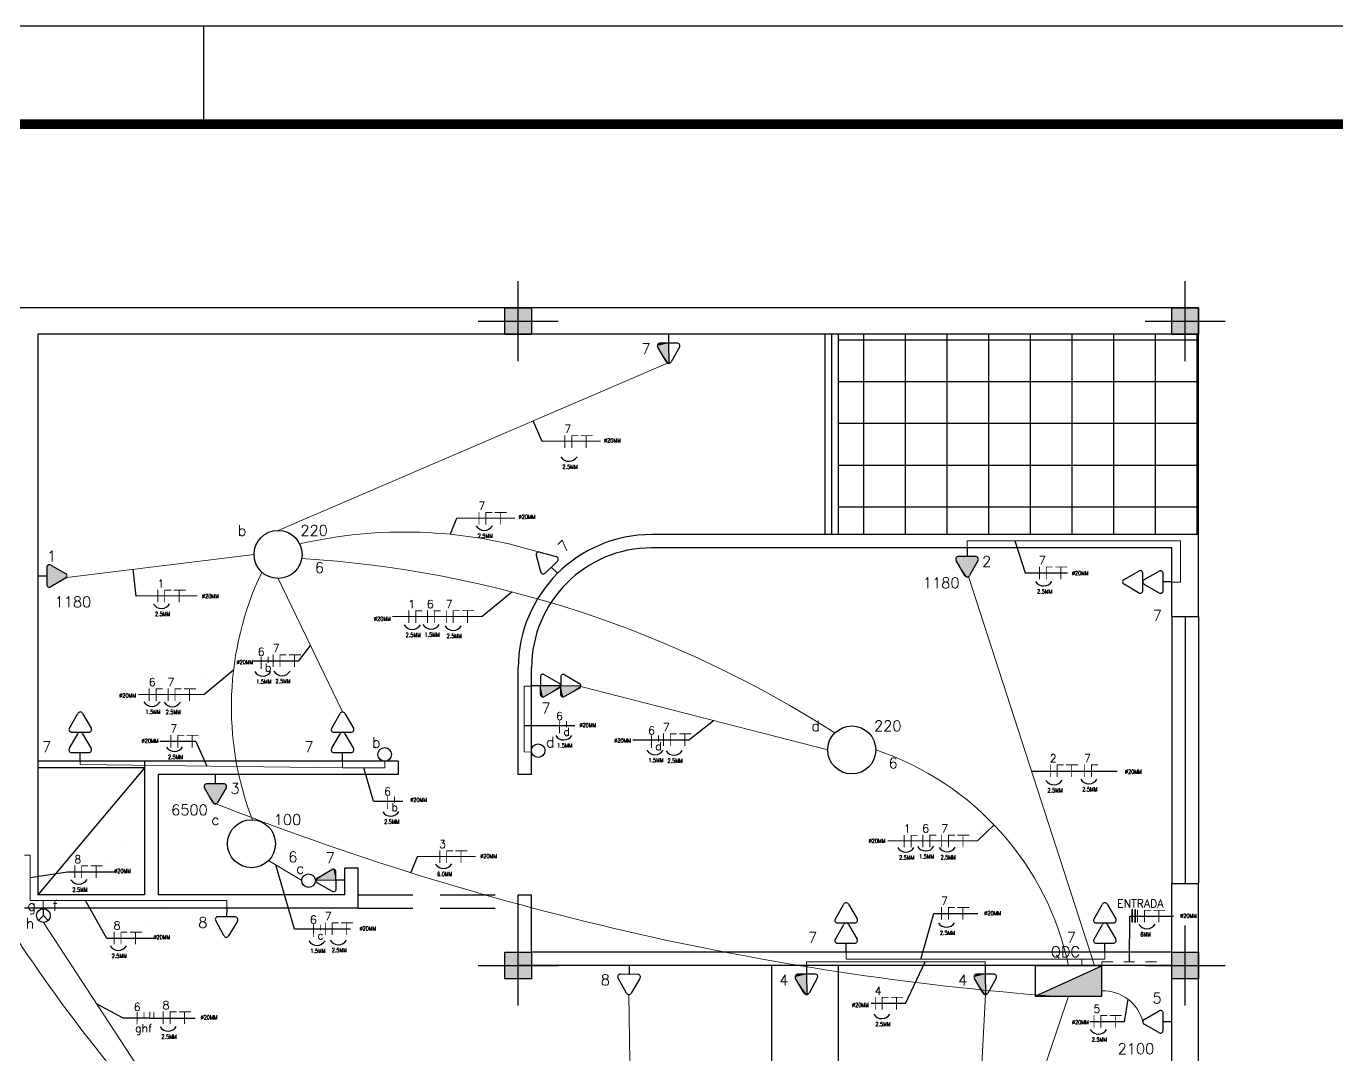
# Model space of a CAD drawing. Header units: metres. Extents: x 2426 to 5032, y 1997 to 4035.
# Drawn here: x 2444.91 to 2456.87, y 2025.05 to 2034.44 of the extents above; entities that cross this region are included whole.
import ezdxf
from ezdxf.enums import TextEntityAlignment as Align

# ---------------------------------------------------------------- set-up
doc = ezdxf.new("R2010")
doc.units = ezdxf.units.M
for name, pattern in [('CONTORNO_QUADRO_T', [0.35, 0.2, -0.15]), ('Contínuo', [0]), ('DASHED', [0.75, 0.5, -0.25])]:
    doc.linetypes.add(name, pattern=pattern)
for name, color, linetype in [('10', 10, 'Continuous'), ('2', 4, 'Continuous'), ('4', 136, 'Continuous'), ('Acessorios', 4, 'Continuous'), ('ALVENARIA', 7, 'Continuous'), ('ARQ-FOLHA', 7, 'Continuous'), ('CIRCUITOS', 250, 'Continuous'), ('ILUMINAÇÃO', 1, 'Contínuo'), ('INTERRUPTORES', 1, 'Continuous'), ('Quadros de Dist.', 1, 'Continuous'), ('TOMADAS-ENERGIA', 1, 'Continuous')]:
    doc.layers.add(name, color=color, linetype=linetype)
for name, color, linetype, lineweight in [('ELETRODUTO ENTRADA', 1, 'CONTORNO_QUADRO_T', 20), ('ELETRODUTOS', 5, 'Continuous', 20), ('SEÇÃO', 250, 'Contínuo', 30)]:
    doc.layers.add(name, color=color, linetype=linetype, lineweight=lineweight)
doc.styles.add('ROMAND', font='romand__.ttf', dxfattribs={"width": 0.75})
doc.styles.add('ROMANS', font='ROMANS.shx', dxfattribs={"width": 0.8, "height": 0.1})

# ---------------------------------------------------------------- blocks, each defined once
blk = doc.blocks.new('FOLHA A2')
at = {"layer": 'ARQ-FOLHA'}
for p, q in [((594, 0), (0, 0)), ((224, -10), (224, 0))]:
    blk.add_line(p, q, dxfattribs=at)
at = {"layer": 'ARQ-FOLHA', "const_width": 1}
blk.add_lwpolyline([(25, -410), (584, -410), (584, -10), (25, -10), (25, -410)], dxfattribs=at)
blk = doc.blocks.new('st')
at = {"layer": '2'}
h = blk.add_hatch(color=256, dxfattribs=at)
h.paths.add_polyline_path([(0, 10), (0, 0), (10, 0), (10, 10)])
h.paths.add_polyline_path([(-10, 10), (-10, 0), (0, 0), (0, 10)])
h.paths.add_polyline_path([(-10, 0), (-10, -10), (0, -10), (0, 0)])
h.paths.add_polyline_path([(0, 0), (0, -10), (10, -10), (10, 0)])
at = {"layer": '10'}
for p, q in [((0, 30), (0, -30)), ((-30, 0), (30, 0))]:
    blk.add_line(p, q, dxfattribs=at)
at = {"layer": '4'}
blk.add_lwpolyline([(-10, -10), (-10, 10), (10, 10), (10, -10)], close=True, dxfattribs=at)
blk = doc.blocks.new('TEBAI01')
for p, q in [((-1.62, 1.95), (-0.35, 4.14)), ((0.35, 4.14), (1.63, 1.92)), ((-1.3, 1.32), (1.28, 1.32)), ((0, 0), (0, 1.32))]:
    blk.add_line(p, q)
for centre, start, end in [((0, 3.97), 26.0479, 153.9521), ((-1.3, 1.71), 143.1332, 270.777), ((1.3, 1.71), 267.1811, 32.5689)]:
    blk.add_arc(centre, 0.393, start, end)
at = {"style": 'ROMANS', "flags": 8}
for tag, p in [('020', (-5.03, 2.2)), ('001', (3.56, 2.23))]:
    blk.add_attdef(tag, text='', height=1.6, dxfattribs=at).set_placement(p, align=Align.MIDDLE_CENTER)
blk = doc.blocks.new('TEMED02')
for p, q in [((-1.62, 1.95), (-0.35, 4.14)), ((0, 1.32), (0, 4.36)), ((0.35, 4.14), (1.63, 1.92)), ((-1.3, 1.32), (1.28, 1.32)), ((0, 0), (0, 1.32))]:
    blk.add_line(p, q)
for centre, start, end in [((0, 3.97), 26.0479, 153.9521), ((-1.3, 1.71), 143.1332, 270.777), ((1.3, 1.71), 267.1811, 32.5689)]:
    blk.add_arc(centre, 0.393, start, end)
at = {"linetype": 'Continuous'}
for points in [[(0, 4.36), (1.63, 1.92), (0.21, 4.3)], [(1.63, 1.92), (0, 4.36), (1.69, 1.72)], [(0, 1.32), (1.69, 1.72), (0, 4.36)], [(0.35, 4.14), (0.21, 4.3), (1.63, 1.92)], [(1.69, 1.72), (0, 1.32), (1.64, 1.52)], [(1.28, 1.32), (1.64, 1.52), (0, 1.32)], [(1.64, 1.52), (1.28, 1.32), (1.49, 1.37)]]:
    blk.add_solid(points, dxfattribs=at)
at = {"style": 'ROMANS', "flags": 8}
for tag, p in [('020', (-4.96, 2.19)), ('001', (3.39, 2.17))]:
    blk.add_attdef(tag, text='', height=1.6, dxfattribs=at).set_placement(p, align=Align.MIDDLE_CENTER)
blk = doc.blocks.new('TEALT03')
for p, q in [((-1.62, 1.95), (-0.35, 4.14)), ((0.35, 4.14), (1.63, 1.92)), ((-1.3, 1.32), (1.28, 1.32)), ((0, 0), (0, 1.32))]:
    blk.add_line(p, q)
for centre, start, end in [((0, 3.97), 26.0479, 153.9521), ((-1.3, 1.71), 143.1332, 270.777), ((1.3, 1.71), 267.1811, 32.5689)]:
    blk.add_arc(centre, 0.393, start, end)
at = {"linetype": 'Continuous'}
for points in [[(-1.62, 1.95), (1.49, 1.37), (-0.35, 4.14)], [(-0.35, 4.14), (1.64, 1.52), (-0.21, 4.3)], [(1.64, 1.52), (-0.35, 4.14), (1.49, 1.37)], [(-0.21, 4.3), (1.69, 1.72), (0, 4.36)], [(1.69, 1.72), (-0.21, 4.3), (1.64, 1.52)], [(0, 4.36), (1.63, 1.92), (0.21, 4.3)], [(1.63, 1.92), (0, 4.36), (1.69, 1.72)], [(0.35, 4.14), (0.21, 4.3), (1.63, 1.92)], [(-1.69, 1.75), (1.28, 1.32), (-1.62, 1.95)], [(1.28, 1.32), (-1.69, 1.75), (-1.31, 1.32)], [(-1.66, 1.54), (-1.31, 1.32), (-1.69, 1.75)], [(-1.31, 1.32), (-1.66, 1.54), (-1.51, 1.38)], [(1.49, 1.37), (-1.62, 1.95), (1.28, 1.32)]]:
    blk.add_solid(points, dxfattribs=at)
at = {"style": 'ROMANS', "flags": 8}
for tag, p in [('020', (-4.82, 2.03)), ('001', (3.51, 2.07))]:
    blk.add_attdef(tag, text='', height=1.6, dxfattribs=at).set_placement(p, align=Align.MIDDLE_CENTER)
blk = doc.blocks.new('A$C93b2c405')
at = {"layer": 'TOMADAS-ENERGIA'}
for p, q in [((0.3343, 0.304), (0.2055, 0.304)), ((0.2695, 0.37), (0.2695, 0.304)), ((0.2518, 0.163), (0.1879, 0.2738)), ((0.3503, 0.2725), (0.2872, 0.163)), ((0.2514, 0.011), (0.1875, 0.1218)), ((0.3339, 0.152), (0.2051, 0.152)), ((0.3499, 0.1205), (0.2867, 0.011))]:
    blk.add_line(p, q, dxfattribs=at)
for centre, start, end in [((0.2045, 0.2843), 87.18113, 212.56886), ((0.3346, 0.2843), 323.13324, 90.77697), ((0.2041, 0.1323), 87.18113, 212.56886), ((0.2695, 0.1717), 206.04787, 333.95213), ((0.3342, 0.1323), 323.13324, 90.77697), ((0.2691, 0.0197), 206.04787, 333.95213)]:
    blk.add_arc(centre, 0.0197, start, end, dxfattribs=at)
at = {"layer": 'TOMADAS-ENERGIA', "style": 'ROMANS', "flags": 8}
for tag, p in [('001', (0.0914, 0.2587)), ('020', (0.521, 0.2601))]:
    blk.add_attdef(tag, text='', height=0.08, rotation=180, dxfattribs=at).set_placement(p, align=Align.MIDDLE_CENTER)
blk = doc.blocks.new('A$C8d71f97b')
at = {"layer": 'TOMADAS-ENERGIA'}
for p, q in [((0.2701, 0.2495), (0.3332, 0.359)), ((0.3509, 0.218), (0.3509, 0.37)), ((0.3686, 0.359), (0.4325, 0.2482)), ((0.2701, 0.0975), (0.3332, 0.207)), ((0.2861, 0.218), (0.4149, 0.218)), ((0.3509, 0.066), (0.3509, 0.218)), ((0.3686, 0.207), (0.4325, 0.0962)), ((0.2861, 0.066), (0.4149, 0.066)), ((0.3509, 0), (0.3509, 0.066))]:
    blk.add_line(p, q, dxfattribs=at)
for centre, start, end in [((0.3509, 0.3503), 26.04787, 153.95213), ((0.2858, 0.2377), 143.13324, 270.77697), ((0.3509, 0.1983), 26.04787, 153.95213), ((0.4159, 0.2376), 267.18113, 32.56886), ((0.2858, 0.0857), 143.13324, 270.77697), ((0.4159, 0.0856), 267.18113, 32.56886)]:
    blk.add_arc(centre, 0.0197, start, end, dxfattribs=at)
at = {"layer": 'TOMADAS-ENERGIA', "linetype": 'Continuous'}
for points in [[(0.3509, 0.37), (0.4325, 0.2482), (0.3613, 0.367)], [(0.4325, 0.2482), (0.3509, 0.37), (0.4355, 0.2381)], [(0.3509, 0.218), (0.4355, 0.2381), (0.3509, 0.37)], [(0.3686, 0.359), (0.3613, 0.367), (0.4325, 0.2482)], [(0.4355, 0.2381), (0.3509, 0.218), (0.4329, 0.2278)], [(0.4149, 0.218), (0.4329, 0.2278), (0.3509, 0.218)], [(0.3509, 0.218), (0.4325, 0.0962), (0.3613, 0.215)], [(0.4325, 0.0962), (0.3509, 0.218), (0.4355, 0.0861)], [(0.3509, 0.066), (0.4355, 0.0861), (0.3509, 0.218)], [(0.3686, 0.207), (0.3613, 0.215), (0.4325, 0.0962)], [(0.4329, 0.2278), (0.4149, 0.218), (0.4253, 0.2204)], [(0.4355, 0.0861), (0.3509, 0.066), (0.4329, 0.0758)], [(0.4149, 0.066), (0.4329, 0.0758), (0.3509, 0.066)], [(0.4329, 0.0758), (0.4149, 0.066), (0.4253, 0.0684)]]:
    blk.add_solid(points, dxfattribs=at)
at = {"layer": 'TOMADAS-ENERGIA', "style": 'ROMANS', "flags": 8}
for tag, p in [('020', (0.1029, 0.1097)), ('001', (0.5204, 0.1083))]:
    blk.add_attdef(tag, text='', height=0.08, dxfattribs=at).set_placement(p, align=Align.MIDDLE_CENTER)
blk = doc.blocks.new('A$C0BD3781F')
blk.add_circle((0.36, 0.36), 0.36)
at = {"style": 'ROMANS', "flags": 8}
for tag, p in [('001', (0.188, 0.472)), ('009', (0.502, 0.474)), ('020', (0.356, 0.232))]:
    blk.add_attdef(tag, text='', height=0.16, dxfattribs=at).set_placement(p, align=Align.MIDDLE_CENTER)
blk = doc.blocks.new('A$C5681756B')
at = {"layer": 'Quadros de Dist.'}
for p, q in [((0.9513, 0.2283), (0.4524, 0.2283)), ((0.4524, 0.2283), (0.4524, 0)), ((0.4524, 0), (0.9513, 0.2283)), ((0.9513, 0), (0.9513, 0.2283)), ((0.4524, 0), (0.9513, 0))]:
    blk.add_line(p, q, dxfattribs=at)
at = {"layer": 'Quadros de Dist.', "linetype": 'Continuous'}
blk.add_solid([(0.9513, 0.2275), (0.4524, 0), (0.9513, 0)], dxfattribs=at)
at = {"layer": 'Quadros de Dist.', "style": 'ROMANS', "flags": 8}
for tag, p in [('020', (0.2057, 0.3336)), ('001', (1.0409, 0.3308))]:
    blk.add_attdef(tag, text='', height=0.16, dxfattribs=at).set_placement(p, align=Align.MIDDLE_CENTER)
blk = doc.blocks.new('Ir1s01')
blk.add_circle((0, 1.02), 1.02)
at = {"style": 'ROMANS', "flags": 8}
blk.add_attdef('009', text='', height=1.6, dxfattribs=at).set_placement((1.81, 2.29), align=Align.MIDDLE_CENTER)
blk = doc.blocks.new('Ir3s03')
for p, q in [((0, 1.02), (0, 2.03)), ((0, 1.02), (-0.72, 0.3)), ((0.72, 0.3), (0, 1.02)), ((0, 1.02), (0, 1.02))]:
    blk.add_line(p, q)
blk.add_circle((0, 1.02), 1.02)
at = {"style": 'ROMANS', "flags": 8}
for tag, p in [('030', (-1.77, 2.54)), ('009', (1.79, 2.54)), ('031', (-2.03, -0.12))]:
    blk.add_attdef(tag, text='', height=1.6, dxfattribs=at).set_placement(p, align=Align.MIDDLE_CENTER)
blk = doc.blocks.new('FNT')
at = {"const_width": 0.24}
for points in [[(0.12, 1.68), (0.12, -1.68)], [(1.84, 1.56), (3.68, 1.56)], [(1.96, 1.44), (1.96, -1.68)], [(4.32, 1.56), (7.52, 1.56)], [(5.8, 1.44), (5.8, -1.68)]]:
    blk.add_lwpolyline(points, dxfattribs=at)
at = {"style": 'ROMANS', "flags": 8}
blk.add_attdef('001', text='', height=1.6, dxfattribs=at).set_placement((0.89, 3.34), align=Align.MIDDLE_CENTER)
blk = doc.blocks.new('A$C27EA2FDF')
at = {"const_width": 0.009}
for points in [[(0.04, 0.126), (0.04, 0)], [(0.104, 0.121), (0.173, 0.121)], [(0.109, 0.117), (0.109, 0)]]:
    blk.add_lwpolyline(points, dxfattribs=at)
at = {"style": 'ROMANS', "flags": 8}
blk.add_attdef('001', text='', height=0.06, dxfattribs=at).set_placement((0.069, 0.188), align=Align.MIDDLE_CENTER)
blk = doc.blocks.new('A$C3508442B')
at = {"const_width": 0.024}
for points in [[(0.227, 0.043), (0.392, 0.012)], [(0.262, 0.224), (0.592, 0.161)]]:
    blk.add_lwpolyline(points, dxfattribs=at)
at = {"style": 'ROMANS', "flags": 8}
for tag, p in [('001', (0.105, 0.258)), ('009', (0.634, 0.329))]:
    blk.add_attdef(tag, text='', height=0.16, rotation=79, dxfattribs=at).set_placement(p, align=Align.MIDDLE_CENTER)

msp = doc.modelspace()

# ---------------------------------------------------------------- hatches: boundary and pattern name
at = {"layer": 'ALVENARIA'}
h = msp.add_hatch(dxfattribs=at)
h.set_pattern_fill('NET', color=256, scale=3.045179, angle=90, style=0)
h.set_pattern_definition([(90, (2558.37183, 2157.95422), (-0.3806474, 1e-16), []), (180, (2558.37183, 2157.95422), (-1e-16, -0.3806474), [])])
h.paths.add_polyline_path([(2452.321, 2031.631), (2452.321, 2029.803), (2455.61, 2029.803), (2455.61, 2031.631), (2455.366, 2031.631)])
at = {"layer": 'CIRCUITOS'}
h = msp.add_hatch(color=256, dxfattribs=at)
h.dxf.hatch_style = 1
h.paths.add_polyline_path([(2455.007, 2026.379), (2455.002, 2026.379), (2455.002, 2026.318), (2455.007, 2026.318)])
h.paths.add_polyline_path([(2455.007, 2026.318), (2455.002, 2026.318), (2455.002, 2026.263), (2455.007, 2026.263)])
h.paths.add_polyline_path([(2455.033, 2026.377), (2455.029, 2026.377), (2455.029, 2026.318), (2455.033, 2026.318)])
h.paths.add_polyline_path([(2455.033, 2026.318), (2455.029, 2026.318), (2455.029, 2026.265), (2455.033, 2026.265)])

# ---------------------------------------------------------------- linework, layer by layer
at = {"color": 18, "true_color": 0x000000}
for p, q in [((2450.952, 2027.927), (2451.181, 2028.105)), ((2453.591, 2027.007), (2453.742, 2027.152)), ((2452.935, 2025.52), (2453.115, 2025.901))]:
    msp.add_line(p, q, dxfattribs=at)
at = {"layer": 'Acessorios'}
for p, q in [((2452.2, 2029.803), (2452.2, 2031.631)), ((2452.26, 2029.803), (2452.26, 2031.631)), ((2452.321, 2029.803), (2452.321, 2031.631)), ((2455.366, 2029.054), (2455.366, 2026.618)), ((2455.488, 2029.054), (2455.488, 2026.618)), ((2455.61, 2029.054), (2455.61, 2026.618)), ((2445.987, 2027.733), (2445.013, 2027.733)), ((2445.987, 2027.672), (2445.013, 2026.515)), ((2445.987, 2027.672), (2445.013, 2027.672)), ((2451.712, 2021.326), (2451.712, 2025.869)), ((2452.321, 2021.326), (2452.321, 2025.869))]:
    msp.add_line(p, q, dxfattribs=at)
at = {"layer": 'Acessorios', "linetype": 'DASHED'}
for p, q in [((2447.936, 2026.515), (2449.398, 2026.515)), ((2447.936, 2026.393), (2449.398, 2026.393))]:
    msp.add_line(p, q, dxfattribs=at)
at = {"layer": 'ALVENARIA'}
for p, q in [((2455.61, 2031.874), (2431.249, 2031.874)), ((2455.61, 2031.631), (2455.61, 2031.874)), ((2445.013, 2031.631), (2445.013, 2026.515)), ((2455.61, 2031.631), (2445.013, 2031.631)), ((2455.61, 2029.803), (2455.61, 2031.631)), ((2455.61, 2029.803), (2450.616, 2029.803)), ((2455.61, 2029.054), (2455.61, 2029.803)), ((2455.366, 2029.682), (2450.616, 2029.682)), ((2455.366, 2029.054), (2455.366, 2029.682)), ((2455.366, 2029.054), (2455.61, 2029.054)), ((2449.398, 2027.611), (2449.398, 2028.585)), ((2449.52, 2027.611), (2449.52, 2028.585)), ((2445.987, 2027.733), (2445.987, 2026.515)), ((2448.302, 2027.733), (2445.987, 2027.733)), ((2448.302, 2027.733), (2448.302, 2027.611)), ((2446.109, 2027.611), (2446.109, 2026.515)), ((2448.302, 2027.611), (2446.109, 2027.611)), ((2449.52, 2027.611), (2449.398, 2027.611)), ((2447.814, 2026.515), (2447.814, 2026.758)), ((2447.936, 2026.758), (2447.814, 2026.758)), ((2447.936, 2026.393), (2447.936, 2026.758)), ((2455.366, 2026.618), (2455.61, 2026.618)), ((2455.366, 2025.991), (2455.366, 2026.618)), ((2455.61, 2023.938), (2455.61, 2026.618)), ((2445.987, 2026.515), (2445.013, 2026.515)), ((2447.814, 2026.515), (2446.109, 2026.515)), ((2449.398, 2025.869), (2449.398, 2026.515)), ((2449.398, 2026.515), (2449.52, 2026.515)), ((2449.52, 2025.991), (2449.52, 2026.515)), ((2447.936, 2026.393), (2444.891, 2026.393)), ((2455.366, 2025.991), (2449.52, 2025.991)), ((2455.366, 2025.869), (2449.398, 2025.869)), ((2455.366, 2023.938), (2455.366, 2025.869))]:
    msp.add_line(p, q, dxfattribs=at)
for radius in [1.218, 1.096]:
    msp.add_arc((2450.616, 2028.585), radius, 90, 180, dxfattribs=at)
at = {"layer": 'CIRCUITOS'}
for p, q in [((2449.618, 2030.651), (2449.535, 2030.842)), ((2450.15, 2030.654), (2449.618, 2030.651)), ((2448.834, 2029.95), (2448.775, 2029.806)), ((2449.366, 2029.953), (2448.834, 2029.95)), ((2453.933, 2029.744), (2454.028, 2029.452)), ((2445.911, 2029.24), (2445.881, 2029.486)), ((2454.028, 2029.452), (2454.412, 2029.452)), ((2446.465, 2029.243), (2445.911, 2029.24)), ((2449.067, 2029.056), (2449.339, 2029.279)), ((2449.062, 2029.188), (2449.062, 2029.188)), ((2449.067, 2029.056), (2448.25, 2029.051)), ((2447.5, 2028.792), (2447.388, 2028.647)), ((2447.388, 2028.647), (2446.974, 2028.647)), ((2446.527, 2028.343), (2446.799, 2028.567)), ((2446.522, 2028.475), (2446.522, 2028.475)), ((2446.527, 2028.343), (2445.93, 2028.34)), ((2449.451, 2028.06), (2449.914, 2028.06)), ((2449.645, 2028.06), (2449.645, 2028.06)), ((2450.952, 2027.927), (2450.443, 2027.927)), ((2446.454, 2027.912), (2446.127, 2027.912)), ((2446.454, 2027.912), (2446.556, 2027.688)), ((2448.075, 2027.37), (2447.987, 2027.672)), ((2454.085, 2027.644), (2454.867, 2027.644)), ((2448.075, 2027.37), (2448.344, 2027.37)), ((2453.586, 2027.139), (2453.586, 2027.139)), ((2445.83, 2026.981), (2445.83, 2026.981)), ((2453.591, 2027.007), (2452.773, 2027.002)), ((2445.671, 2026.858), (2445.671, 2026.858)), ((2448.475, 2026.86), (2448.416, 2026.716)), ((2449.007, 2026.863), (2448.475, 2026.86)), ((2447.356, 2026.2), (2447.185, 2026.786)), ((2445.282, 2026.72), (2444.943, 2026.668)), ((2445.709, 2026.72), (2445.282, 2026.72)), ((2445.641, 2026.116), (2445.448, 2026.461)), ((2446.189, 2026.377), (2446.189, 2026.377)), ((2455.002, 2026.263), (2455.002, 2026.379)), ((2455.007, 2026.379), (2455.002, 2026.379)), ((2455.033, 2026.377), (2455.029, 2026.377)), ((2455.029, 2026.377), (2455.029, 2026.265)), ((2446.03, 2026.254), (2446.03, 2026.254)), ((2453.073, 2025.926), (2453.192, 2026.343)), ((2453.192, 2026.343), (2453.593, 2026.343)), ((2454.978, 2025.901), (2454.981, 2026.318)), ((2454.981, 2026.318), (2455.381, 2026.318)), ((2455.007, 2026.263), (2455.002, 2026.263)), ((2455.029, 2026.265), (2455.033, 2026.265)), ((2447.865, 2026.2), (2447.356, 2026.2)), ((2446.068, 2026.116), (2445.641, 2026.116)), ((2454.963, 2025.562), (2454.931, 2025.354)), ((2445.792, 2025.388), (2445.553, 2025.514)), ((2452.935, 2025.52), (2452.619, 2025.52)), ((2446.033, 2025.388), (2445.792, 2025.388)), ((2446.033, 2025.388), (2446.447, 2025.388)), ((2454.931, 2025.354), (2454.616, 2025.354))]:
    msp.add_line(p, q, dxfattribs=at)
at = {"layer": 'CIRCUITOS', "lineweight": 25}
for p, q in [((2455.007, 2026.263), (2455.007, 2026.379)), ((2455.033, 2026.264), (2455.033, 2026.377))]:
    msp.add_line(p, q, dxfattribs=at)
at = {"layer": 'CIRCUITOS', "const_width": 0.00822}
for points in [[(2446.034, 2025.446), (2446.033, 2025.388)], [(2446.072, 2025.446), (2446.071, 2025.388)], [(2446.072, 2025.446), (2446.071, 2025.388)]]:
    msp.add_lwpolyline(points, dxfattribs=at)
at = {"layer": 'ELETRODUTO ENTRADA', "ltscale": 0.001}
msp.add_line((2454.726, 2025.866), (2454.726, 2025.901), dxfattribs=at)
at = {"layer": 'ELETRODUTO ENTRADA', "ltscale": 0.009}
msp.add_line((2454.726, 2025.901), (2455.229, 2025.901), dxfattribs=at)
at = {"layer": 'ELETRODUTOS'}
for p, q in [((2447.205, 2029.84), (2450.76, 2031.369)), ((2453.496, 2029.682), (2453.496, 2029.744)), ((2453.496, 2029.744), (2455.445, 2029.744)), ((2455.445, 2029.744), (2455.445, 2029.368)), ((2446.986, 2029.621), (2445.275, 2029.412)), ((2447.205, 2029.402), (2447.794, 2028.183)), ((2454.661, 2025.869), (2453.509, 2029.42)), ((2455.366, 2029.368), (2455.445, 2029.368)), ((2449.451, 2027.82), (2449.451, 2028.418)), ((2449.451, 2028.418), (2449.52, 2028.418)), ((2452.224, 2027.836), (2449.97, 2028.416)), ((2449.52, 2027.816), (2449.451, 2027.82)), ((2445.398, 2027.703), (2445.398, 2027.733)), ((2447.794, 2027.672), (2445.398, 2027.703)), ((2447.794, 2027.733), (2447.794, 2027.672)), ((2448.179, 2027.733), (2448.179, 2027.672)), ((2447.794, 2027.672), (2448.179, 2027.672)), ((2447.118, 2026.826), (2447.423, 2026.643)), ((2446.737, 2026.461), (2445.06, 2026.461)), ((2445.06, 2026.461), (2445.06, 2026.393)), ((2446.737, 2026.393), (2446.737, 2026.461)), ((2445.063, 2026.262), (2445.914, 2024.962)), ((2452.202, 2025.901), (2452.029, 2025.901)), ((2452.029, 2025.869), (2452.029, 2025.901)), ((2453.661, 2025.901), (2452.202, 2025.901)), ((2452.392, 2025.991), (2452.392, 2025.926)), ((2454.544, 2025.926), (2452.392, 2025.926)), ((2453.661, 2025.869), (2453.661, 2025.901)), ((2454.544, 2025.866), (2454.544, 2025.926)), ((2454.544, 2025.926), (2454.754, 2025.926)), ((2454.754, 2025.991), (2454.754, 2025.926)), ((2450.435, 2023.896), (2450.407, 2025.604)), ((2453.539, 2023.208), (2453.664, 2025.604)), ((2454.422, 2025.588), (2453.61, 2023.196))]:
    msp.add_line(p, q, dxfattribs=at)
at = {"layer": 'ELETRODUTOS', "lineweight": 5, "ltscale": 10}
for p, q in [((2444.891, 2026.876), (2444.943, 2026.876)), ((2444.943, 2026.876), (2444.943, 2026.461)), ((2445.06, 2026.461), (2444.943, 2026.461))]:
    msp.add_line(p, q, dxfattribs=at)
at = {"layer": 'ELETRODUTOS'}
for centre, radius, start, end in [((2448.357, 2025.594), 4.232, 73.0168, 103.0448), ((2446.79, 2019.424), 10.18, 57.3103, 86.4419), ((2449.641, 2028.229), 2.862, 154.539, 201.0829), ((2451.821, 2025.313), 2.66, 11.9838, 71.5474), ((2456.262, 2051.701), 26.188, 248.3749, 265.6762), ((2456.799, 2034.015), 14.351, 208.92, 220.0613), ((2454.737, 2025.262), 0.376, 14.2837, 91.6802)]:
    msp.add_arc(centre, radius, start, end, dxfattribs=at)
at = {"layer": 'SEÇÃO'}
for centre in [(2449.861, 2030.558), (2449.088, 2029.928), (2454.196, 2029.42), (2446.141, 2029.214), (2448.43, 2029.023), (2448.602, 2029.026), (2448.804, 2029.014), (2447.066, 2028.598), (2447.241, 2028.601), (2446.054, 2028.321), (2446.239, 2028.318), (2449.814, 2028.014), (2446.259, 2027.909), (2450.646, 2027.879), (2450.821, 2027.875), (2454.608, 2027.614), (2454.29, 2027.604), (2448.234, 2027.318), (2452.936, 2026.991), (2453.118, 2027.001), (2453.314, 2026.993), (2448.717, 2026.84), (2445.387, 2026.697), (2453.308, 2026.304), (2455.138, 2026.29), (2445.746, 2026.093), (2447.56, 2026.139), (2447.755, 2026.145), (2452.718, 2025.47), (2446.201, 2025.355), (2454.695, 2025.329)]:
    msp.add_arc(centre, 0.0867, 211.9194, 329.0111, dxfattribs=at)

# ---------------------------------------------------------------- block references
ref = msp.add_blockref('A$C93b2c405', (2454.916, 2029.698), dxfattribs=dict(xscale=1.218071661289583, yscale=1.218071661289583, zscale=1.218071661289583, rotation=270))
ref.add_attrib('020', '7', dxfattribs={"layer": 'TOMADAS-ENERGIA', "height": 0.0974, "style": 'ROMANS', "flags": 8}).set_placement((2455.233, 2029.063), align=Align.MIDDLE_CENTER)
ref = msp.add_blockref('A$C8d71f97b', (2449.522, 2028.852), dxfattribs=dict(xscale=1.218071661289583, yscale=1.218071661289583, zscale=1.218071661289583, rotation=269.6985197882037))
ref.add_attrib('001', '7', dxfattribs={"layer": 'TOMADAS-ENERGIA', "height": 0.0974, "style": 'ROMANS', "flags": 8}).set_placement((2449.651, 2028.217), align=Align.MIDDLE_CENTER)
at = {"xscale": 1.218071661289583, "yscale": 1.218071661289583, "zscale": 1.218071661289583, "rotation": 180}
for p in [(2445.727, 2028.183), (2448.122, 2028.183), (2452.72, 2026.442), (2455.082, 2026.442)]:
    msp.add_blockref('A$C93b2c405', p, dxfattribs=at).add_auto_attribs({'020': '7'})
at = {"layer": 'ALVENARIA', "xscale": 0.01218071661289583, "yscale": 0.01218071661289583, "zscale": 0.01218071661289583, "rotation": 89.99999999999999}
for p in [(2449.398, 2031.752), (2455.488, 2031.752), (2449.398, 2025.869), (2455.488, 2025.869)]:
    msp.add_blockref('st', p, dxfattribs=at)
at = {"layer": 'ARQ-FOLHA', "xscale": 0.08944633452801547, "yscale": 0.08944633452801547, "zscale": 0.08944633452801547}
msp.add_blockref('FOLHA A2', (2426.49, 2034.444), dxfattribs=at)
at = {"layer": 'CIRCUITOS', "lineweight": 30}
ref = msp.add_blockref('FNT', (2449.82, 2030.652), dxfattribs=dict(at, xscale=0.03425826547327098, yscale=0.03425826547327098, zscale=0.03425826547327098))
ref.add_attrib('001', '7', dxfattribs={"layer": '0', "height": 0.0731, "style": 'ROMANS', "flags": 8}).set_placement((2449.85, 2030.767), align=Align.MIDDLE_CENTER)
ref = msp.add_blockref('FNT', (2449.036, 2029.951), dxfattribs=dict(at, xscale=0.03425826547327098, yscale=0.03425826547327098, zscale=0.03425826547327098))
ref.add_attrib('001', '7', dxfattribs={"layer": '0', "height": 0.0731, "style": 'ROMANS', "flags": 8}).set_placement((2449.066, 2030.066), align=Align.MIDDLE_CENTER)
ref = msp.add_blockref('FNT', (2454.153, 2029.453), dxfattribs=dict(at, xscale=0.03425826547327098, yscale=0.03425826547327098, zscale=0.03425826547327098))
ref.add_attrib('001', '7', dxfattribs={"layer": '0', "height": 0.0731, "style": 'ROMANS', "flags": 8}).set_placement((2454.183, 2029.568), align=Align.MIDDLE_CENTER)
ref = msp.add_blockref('FNT', (2446.103, 2029.241), dxfattribs=dict(at, xscale=0.03425826547327098, yscale=0.03425826547327098, zscale=0.03425826547327098))
ref.add_attrib('001', '1', dxfattribs={"layer": '0', "height": 0.0731, "style": 'ROMANS', "flags": 8}).set_placement((2446.134, 2029.355), align=Align.MIDDLE_CENTER)
at = {"layer": 'CIRCUITOS'}
ref = msp.add_blockref('A$C27EA2FDF', (2448.363, 2028.995), dxfattribs=dict(at, xscale=0.9135537459671867, yscale=0.9135537459671867, zscale=0.9135537459671867))
ref.add_attrib('001', '1', dxfattribs={"layer": '0', "height": 0.0731, "style": 'ROMANS', "flags": 8}).set_placement((2448.425, 2029.167), align=Align.MIDDLE_CENTER)
ref = msp.add_blockref('A$C27EA2FDF', (2448.532, 2028.996), dxfattribs=dict(at, xscale=0.9135537459671867, yscale=0.9135537459671867, zscale=0.9135537459671867))
ref.add_attrib('001', '6', dxfattribs={"layer": '0', "height": 0.0731, "style": 'ROMANS', "flags": 8}).set_placement((2448.595, 2029.168), align=Align.MIDDLE_CENTER)
at = {"layer": 'CIRCUITOS', "lineweight": 30}
ref = msp.add_blockref('FNT', (2448.737, 2029.054), dxfattribs=dict(at, xscale=0.03425826547327098, yscale=0.03425826547327098, zscale=0.03425826547327098))
ref.add_attrib('001', '7', dxfattribs={"layer": '0', "height": 0.0731, "style": 'ROMANS', "flags": 8}).set_placement((2448.768, 2029.168), align=Align.MIDDLE_CENTER)
ref = msp.add_blockref('A$C3508442B', (2447.144, 2028.762), dxfattribs=dict(at, xscale=-0.3425826547376944, yscale=0.3425826547376949, zscale=0.3425826547376949, rotation=78.7512890459185))
ref.add_attrib('009', 'b', dxfattribs={"layer": '0', "height": 0.0731, "rotation": 359.7513, "style": 'ROMANS', "flags": 8}).set_placement((2447.115, 2028.59), align=Align.MIDDLE_CENTER)
ref.add_attrib('001', '6', dxfattribs={"layer": '0', "height": 0.0731, "style": 'ROMANS', "flags": 8}).set_placement((2447.05, 2028.733), align=Align.MIDDLE_CENTER)
ref = msp.add_blockref('FNT', (2447.156, 2028.651), dxfattribs=dict(at, xscale=0.03425826547327098, yscale=0.03425826547327098, zscale=0.03425826547327098))
ref.add_attrib('001', '7', dxfattribs={"layer": '0', "height": 0.0731, "style": 'ROMANS', "flags": 8}).set_placement((2447.187, 2028.765), align=Align.MIDDLE_CENTER)
at = {"layer": 'CIRCUITOS'}
ref = msp.add_blockref('A$C27EA2FDF', (2445.992, 2028.284), dxfattribs=dict(at, xscale=0.9135537459671867, yscale=0.9135537459671867, zscale=0.9135537459671867))
ref.add_attrib('001', '6', dxfattribs={"layer": '0', "height": 0.0731, "style": 'ROMANS', "flags": 8}).set_placement((2446.055, 2028.456), align=Align.MIDDLE_CENTER)
at = {"layer": 'CIRCUITOS', "lineweight": 30}
ref = msp.add_blockref('FNT', (2446.197, 2028.341), dxfattribs=dict(at, xscale=0.03425826547327098, yscale=0.03425826547327098, zscale=0.03425826547327098))
ref.add_attrib('001', '7', dxfattribs={"layer": '0', "height": 0.0731, "style": 'ROMANS', "flags": 8}).set_placement((2446.227, 2028.456), align=Align.MIDDLE_CENTER)
ref = msp.add_blockref('A$C3508442B', (2449.869, 2028.175), dxfattribs=dict(at, xscale=-0.3425826547376944, yscale=0.3425826547376949, zscale=0.3425826547376949, rotation=78.7512890459185))
ref.add_attrib('009', 'd', dxfattribs={"layer": '0', "height": 0.0731, "rotation": 359.7513, "style": 'ROMANS', "flags": 8}).set_placement((2449.84, 2028.003), align=Align.MIDDLE_CENTER)
ref.add_attrib('001', '6', dxfattribs={"layer": '0', "height": 0.0731, "style": 'ROMANS', "flags": 8}).set_placement((2449.775, 2028.146), align=Align.MIDDLE_CENTER)
ref = msp.add_blockref('FNT', (2446.222, 2027.916), dxfattribs=dict(at, xscale=0.03425826547327098, yscale=0.03425826547327098, zscale=0.03425826547327098))
ref.add_attrib('001', '7', dxfattribs={"layer": '0', "height": 0.0731, "style": 'ROMANS', "flags": 8}).set_placement((2446.253, 2028.031), align=Align.MIDDLE_CENTER)
ref = msp.add_blockref('A$C3508442B', (2450.708, 2028.042), dxfattribs=dict(at, xscale=-0.3425826547376944, yscale=0.3425826547376949, zscale=0.3425826547376949, rotation=78.7512890459185))
ref.add_attrib('009', 'd', dxfattribs={"layer": '0', "height": 0.0731, "rotation": 359.7513, "style": 'ROMANS', "flags": 8}).set_placement((2450.679, 2027.87), align=Align.MIDDLE_CENTER)
ref.add_attrib('001', '6', dxfattribs={"layer": '0', "height": 0.0731, "style": 'ROMANS', "flags": 8}).set_placement((2450.614, 2028.014), align=Align.MIDDLE_CENTER)
ref = msp.add_blockref('FNT', (2450.72, 2027.931), dxfattribs=dict(at, xscale=0.03425826547327098, yscale=0.03425826547327098, zscale=0.03425826547327098))
ref.add_attrib('001', '7', dxfattribs={"layer": '0', "height": 0.0731, "style": 'ROMANS', "flags": 8}).set_placement((2450.75, 2028.045), align=Align.MIDDLE_CENTER)
ref = msp.add_blockref('FNT', (2454.252, 2027.646), dxfattribs=dict(at, xscale=0.03425826547327098, yscale=0.03425826547327098, zscale=0.03425826547327098))
ref.add_attrib('001', '2', dxfattribs={"layer": '0', "height": 0.0731, "style": 'ROMANS', "flags": 8}).set_placement((2454.282, 2027.76), align=Align.MIDDLE_CENTER)
at = {"layer": 'CIRCUITOS'}
ref = msp.add_blockref('A$C27EA2FDF', (2454.533, 2027.59), dxfattribs=dict(at, xscale=0.9135537459671867, yscale=0.9135537459671867, zscale=0.9135537459671867))
ref.add_attrib('001', '7', dxfattribs={"layer": '0', "height": 0.0731, "style": 'ROMANS', "flags": 8}).set_placement((2454.595, 2027.762), align=Align.MIDDLE_CENTER)
at = {"layer": 'CIRCUITOS', "lineweight": 30}
ref = msp.add_blockref('A$C3508442B', (2448.299, 2027.485), dxfattribs=dict(at, xscale=-0.3425826547376944, yscale=0.3425826547376949, zscale=0.3425826547376949, rotation=78.7512890459185))
ref.add_attrib('009', 'b', dxfattribs={"layer": '0', "height": 0.0731, "rotation": 359.7513, "style": 'ROMANS', "flags": 8}).set_placement((2448.27, 2027.313), align=Align.MIDDLE_CENTER)
ref.add_attrib('001', '6', dxfattribs={"layer": '0', "height": 0.0731, "style": 'ROMANS', "flags": 8}).set_placement((2448.205, 2027.457), align=Align.MIDDLE_CENTER)
at = {"layer": 'CIRCUITOS'}
ref = msp.add_blockref('A$C27EA2FDF', (2452.886, 2026.946), dxfattribs=dict(at, xscale=0.9135537459671867, yscale=0.9135537459671867, zscale=0.9135537459671867))
ref.add_attrib('001', '1', dxfattribs={"layer": '0', "height": 0.0731, "style": 'ROMANS', "flags": 8}).set_placement((2452.949, 2027.118), align=Align.MIDDLE_CENTER)
ref = msp.add_blockref('A$C27EA2FDF', (2453.056, 2026.947), dxfattribs=dict(at, xscale=0.9135537459671867, yscale=0.9135537459671867, zscale=0.9135537459671867))
ref.add_attrib('001', '6', dxfattribs={"layer": '0', "height": 0.0731, "style": 'ROMANS', "flags": 8}).set_placement((2453.118, 2027.12), align=Align.MIDDLE_CENTER)
at = {"layer": 'CIRCUITOS', "lineweight": 30}
ref = msp.add_blockref('FNT', (2453.26, 2027.005), dxfattribs=dict(at, xscale=0.03425826547327098, yscale=0.03425826547327098, zscale=0.03425826547327098))
ref.add_attrib('001', '7', dxfattribs={"layer": '0', "height": 0.0731, "style": 'ROMANS', "flags": 8}).set_placement((2453.291, 2027.12), align=Align.MIDDLE_CENTER)
ref = msp.add_blockref('FNT', (2448.677, 2026.861), dxfattribs=dict(at, xscale=0.03425826547327098, yscale=0.03425826547327098, zscale=0.03425826547327098))
ref.add_attrib('001', '3', dxfattribs={"layer": '0', "height": 0.0731, "style": 'ROMANS', "flags": 8}).set_placement((2448.707, 2026.976), align=Align.MIDDLE_CENTER)
ref = msp.add_blockref('FNT', (2445.345, 2026.724), dxfattribs=dict(at, xscale=0.03425826547327098, yscale=0.03425826547327098, zscale=0.03425826547327098))
ref.add_attrib('001', '8', dxfattribs={"layer": '0', "height": 0.0731, "style": 'ROMANS', "flags": 8}).set_placement((2445.376, 2026.838), align=Align.MIDDLE_CENTER)
ref = msp.add_blockref('FNT', (2453.259, 2026.344), dxfattribs=dict(at, xscale=0.03425826547327098, yscale=0.03425826547327098, zscale=0.03425826547327098))
ref.add_attrib('001', '7', dxfattribs={"layer": '0', "height": 0.0731, "style": 'ROMANS', "flags": 8}).set_placement((2453.29, 2026.459), align=Align.MIDDLE_CENTER)
ref = msp.add_blockref('FNT', (2455.048, 2026.319), dxfattribs=dict(at, xscale=0.03425826547327098, yscale=0.03425826547327098, zscale=0.03425826547327098))
ref.add_attrib('001', 'ENTRADA', dxfattribs={"layer": '0', "height": 0.0731, "style": 'ROMANS', "flags": 8}).set_placement((2455.078, 2026.434), align=Align.MIDDLE_CENTER)
ref = msp.add_blockref('FNT', (2445.704, 2026.12), dxfattribs=dict(at, xscale=0.03425826547327098, yscale=0.03425826547327098, zscale=0.03425826547327098))
ref.add_attrib('001', '8', dxfattribs={"layer": '0', "height": 0.0731, "style": 'ROMANS', "flags": 8}).set_placement((2445.735, 2026.234), align=Align.MIDDLE_CENTER)
ref = msp.add_blockref('A$C3508442B', (2447.621, 2026.316), dxfattribs=dict(at, xscale=-0.3425826547376944, yscale=0.3425826547376949, zscale=0.3425826547376949, rotation=78.7512890459185))
ref.add_attrib('009', 'c', dxfattribs={"layer": '0', "height": 0.0731, "rotation": 359.7513, "style": 'ROMANS', "flags": 8}).set_placement((2447.592, 2026.143), align=Align.MIDDLE_CENTER)
ref.add_attrib('001', '6', dxfattribs={"layer": '0', "height": 0.0731, "style": 'ROMANS', "flags": 8}).set_placement((2447.527, 2026.287), align=Align.MIDDLE_CENTER)
ref = msp.add_blockref('FNT', (2447.633, 2026.204), dxfattribs=dict(at, xscale=0.03425826547327098, yscale=0.03425826547327098, zscale=0.03425826547327098))
ref.add_attrib('001', '7', dxfattribs={"layer": '0', "height": 0.0731, "style": 'ROMANS', "flags": 8}).set_placement((2447.664, 2026.319), align=Align.MIDDLE_CENTER)
ref = msp.add_blockref('FNT', (2452.654, 2025.524), dxfattribs=dict(at, xscale=0.03425826547327098, yscale=0.03425826547327098, zscale=0.03425826547327098))
ref.add_attrib('001', '4', dxfattribs={"layer": '0', "height": 0.0731, "style": 'ROMANS', "flags": 8}).set_placement((2452.685, 2025.638), align=Align.MIDDLE_CENTER)
ref = msp.add_blockref('FNT', (2446.152, 2025.392), dxfattribs=dict(at, xscale=0.03425826547327098, yscale=0.03425826547327098, zscale=0.03425826547327098))
ref.add_attrib('001', '8', dxfattribs={"layer": '0', "height": 0.0731, "style": 'ROMANS', "flags": 8}).set_placement((2446.182, 2025.506), align=Align.MIDDLE_CENTER)
ref = msp.add_blockref('A$C3508442B', (2446.011, 2025.518), dxfattribs=dict(at, xscale=-0.3425826547376944, yscale=0.3425826547376949, zscale=0.3425826547376949, rotation=78.7512890459185))
ref.add_attrib('009', 'ghf', dxfattribs={"layer": '0', "height": 0.0731, "rotation": 359.7513, "style": 'ROMANS', "flags": 8}).set_placement((2445.899, 2025.237), align=Align.BOTTOM_LEFT)
ref.add_attrib('001', '6', dxfattribs={"layer": '0', "height": 0.0731, "style": 'ROMANS', "flags": 8}).set_placement((2445.918, 2025.49), align=Align.MIDDLE_CENTER)
ref = msp.add_blockref('FNT', (2454.651, 2025.358), dxfattribs=dict(at, xscale=0.03425826547327098, yscale=0.03425826547327098, zscale=0.03425826547327098))
ref.add_attrib('001', '5', dxfattribs={"layer": '0', "height": 0.0731, "style": 'ROMANS', "flags": 8}).set_placement((2454.681, 2025.472), align=Align.MIDDLE_CENTER)
at = {"layer": 'ILUMINAÇÃO'}
ref = msp.add_blockref('A$C0BD3781F', (2446.986, 2029.402), dxfattribs=dict(at, xscale=0.6090358306447914, yscale=0.6090358306447914, zscale=0.6090358306447914))
ref.add_attrib('020', '6', dxfattribs={"layer": '0', "height": 0.0974, "style": 'ROMANS', "flags": 8}).set_placement((2447.583, 2029.5), align=Align.MIDDLE_CENTER)
ref.add_attrib('009', '220', dxfattribs={"layer": '0', "height": 0.0974, "style": 'ROMANS', "flags": 8}).set_placement((2447.534, 2029.84), align=Align.MIDDLE_CENTER)
ref.add_attrib('001', 'b', dxfattribs={"layer": '0', "height": 0.0974, "style": 'ROMANS', "flags": 8}).set_placement((2446.877, 2029.84), align=Align.MIDDLE_CENTER)
ref = msp.add_blockref('A$C0BD3781F', (2452.224, 2027.617), dxfattribs=dict(at, xscale=0.6090358306447914, yscale=0.6090358306447914, zscale=0.6090358306447914))
ref.add_attrib('020', '6', dxfattribs={"layer": '0', "height": 0.0974, "style": 'ROMANS', "flags": 8}).set_placement((2452.821, 2027.716), align=Align.MIDDLE_CENTER)
ref.add_attrib('009', '220', dxfattribs={"layer": '0', "height": 0.0974, "style": 'ROMANS', "flags": 8}).set_placement((2452.772, 2028.056), align=Align.MIDDLE_CENTER)
ref.add_attrib('001', 'd', dxfattribs={"layer": '0', "height": 0.0974, "style": 'ROMANS', "flags": 8}).set_placement((2452.114, 2028.056), align=Align.MIDDLE_CENTER)
ref = msp.add_blockref('A$C0BD3781F', (2446.743, 2026.761), dxfattribs=dict(at, xscale=0.6090358306447914, yscale=0.6090358306447914, zscale=0.6090358306447914))
ref.add_attrib('020', '6', dxfattribs={"layer": '0', "height": 0.0974, "style": 'ROMANS', "flags": 8}).set_placement((2447.34, 2026.86), align=Align.MIDDLE_CENTER)
ref.add_attrib('009', '100', dxfattribs={"layer": '0', "height": 0.0974, "style": 'ROMANS', "flags": 8}).set_placement((2447.291, 2027.2), align=Align.MIDDLE_CENTER)
ref.add_attrib('001', 'c', dxfattribs={"layer": '0', "height": 0.0974, "style": 'ROMANS', "flags": 8}).set_placement((2446.633, 2027.2), align=Align.MIDDLE_CENTER)
at = {"layer": 'INTERRUPTORES'}
ref = msp.add_blockref('Ir1s01', (2448.241, 2027.795), dxfattribs=dict(at, xscale=0.06090358306470069, yscale=0.06090358306470069, zscale=0.06090358306470069, rotation=89.99999999999999))
ref.add_attrib('009', 'b', dxfattribs={"layer": '0', "height": 0.0974, "style": 'ROMANS', "flags": 8}).set_placement((2448.102, 2027.905), align=Align.MIDDLE_CENTER)
at = {"layer": 'INTERRUPTORES', "xscale": 0.06090358306470069, "yscale": 0.06090358306470069, "zscale": 0.06090358306470069}
msp.add_blockref('Ir1s01', (2449.58, 2027.768), dxfattribs=at).add_auto_attribs({'009': 'd'})
at = {"layer": 'INTERRUPTORES'}
ref = msp.add_blockref('Ir1s01', (2447.546, 2026.643), dxfattribs=dict(at, xscale=0.06090358306470069, yscale=0.06090358306470069, zscale=0.06090358306470069, rotation=89.99999999999999))
ref.add_attrib('009', 'c', dxfattribs={"layer": '0', "height": 0.0974, "style": 'ROMANS', "flags": 8}).set_placement((2447.407, 2026.754), align=Align.MIDDLE_CENTER)
ref = msp.add_blockref('Ir3s03', (2445.063, 2026.262), dxfattribs=dict(at, xscale=0.06090358306447911, yscale=0.06090358306447911, zscale=0.06090358306447911))
ref.add_attrib('009', 'f', dxfattribs={"layer": '0', "height": 0.0974, "style": 'ROMANS'}).set_placement((2445.172, 2026.417), align=Align.MIDDLE_CENTER)
ref.add_attrib('030', 'g', dxfattribs={"layer": '0', "height": 0.0974, "style": 'ROMANS'}).set_placement((2444.955, 2026.417), align=Align.MIDDLE_CENTER)
ref.add_attrib('031', 'h', dxfattribs={"layer": '0', "height": 0.0974, "style": 'ROMANS'}).set_placement((2444.939, 2026.255), align=Align.MIDDLE_CENTER)
at = {"layer": 'Quadros de Dist.'}
ref = msp.add_blockref('A$C5681756B', (2453.567, 2025.588), dxfattribs=dict(at, xscale=1.218071661289583, yscale=1.218071661289583, zscale=1.218071661289583))
ref.add_attrib('020', 'QDC', dxfattribs={"height": 0.0974, "style": 'ROMANS', "flags": 8}).set_placement((2454.394, 2025.994), align=Align.MIDDLE_CENTER)
at = {"layer": 'TOMADAS-ENERGIA'}
ref = msp.add_blockref('TEMED02', (2450.77, 2031.631), dxfattribs=dict(at, xscale=0.06090358312119995, yscale=0.06090358312119995, zscale=0.06090358312119995, rotation=180.5747623271488))
ref.add_attrib('001', '7', dxfattribs={"layer": '0', "height": 0.0974, "style": 'ROMANS', "flags": 8}).set_placement((2450.564, 2031.497), align=Align.MIDDLE_CENTER)
ref = msp.add_blockref('TEBAI01', (2449.757, 2029.449), dxfattribs=dict(at, xscale=0.06090358312120003, yscale=0.06090358312120003, zscale=0.06090358312120003, rotation=44.98017437863057))
ref.add_attrib('001', '7', dxfattribs={"layer": '0', "height": 0.0974, "rotation": 46.0014, "style": 'ROMANS', "flags": 8}).set_placement((2449.814, 2029.698), align=Align.MIDDLE_CENTER)
ref = msp.add_blockref('TEALT03', (2445.013, 2029.425), dxfattribs=dict(at, xscale=0.06090358306447911, yscale=0.06090358306447911, zscale=0.06090358306447911, rotation=270))
ref.add_attrib('001', '1180', dxfattribs={"layer": '0', "height": 0.0974, "style": 'ROMANS'}).set_placement((2445.332, 2029.188), align=Align.MIDDLE_CENTER)
ref.add_attrib('020', '1', dxfattribs={"layer": '0', "height": 0.0974, "style": 'ROMANS'}).set_placement((2445.137, 2029.604), align=Align.MIDDLE_CENTER)
ref = msp.add_blockref('TEALT03', (2453.496, 2029.682), dxfattribs=dict(at, xscale=0.06090358306447911, yscale=0.06090358306447911, zscale=0.06090358306447911, rotation=180))
ref.add_attrib('001', '1180', dxfattribs={"layer": '0', "height": 0.0974, "style": 'ROMANS'}).set_placement((2453.26, 2029.362), align=Align.MIDDLE_CENTER)
ref.add_attrib('020', '2', dxfattribs={"layer": '0', "height": 0.0974, "style": 'ROMANS'}).set_placement((2453.675, 2029.558), align=Align.MIDDLE_CENTER)
ref = msp.add_blockref('TEALT03', (2446.632, 2027.608), dxfattribs=dict(at, xscale=0.06090358306447911, yscale=0.06090358306447911, zscale=0.06090358306447911, rotation=180))
ref.add_attrib('001', '6500', dxfattribs={"layer": '0', "height": 0.0974, "style": 'ROMANS'}).set_placement((2446.396, 2027.289), align=Align.MIDDLE_CENTER)
ref.add_attrib('020', '3', dxfattribs={"layer": '0', "height": 0.0974, "style": 'ROMANS'}).set_placement((2446.812, 2027.485), align=Align.MIDDLE_CENTER)
ref = msp.add_blockref('TEMED02', (2447.815, 2026.647), dxfattribs=dict(at, xscale=0.06090358312119995, yscale=0.06090358312119995, zscale=0.06090358312119995, rotation=90.5747623271489))
ref.add_attrib('001', '7', dxfattribs={"layer": '0', "height": 0.0974, "style": 'ROMANS', "flags": 8}).set_placement((2447.681, 2026.852), align=Align.MIDDLE_CENTER)
ref = msp.add_blockref('TEBAI01', (2446.737, 2026.393), dxfattribs=dict(at, xscale=0.06090358312120003, yscale=0.06090358312120003, zscale=0.06090358312120003, rotation=178.9787498564063))
ref.add_attrib('001', '8', dxfattribs={"layer": '0', "height": 0.0974, "style": 'ROMANS', "flags": 8}).set_placement((2446.518, 2026.261), align=Align.MIDDLE_CENTER)
ref = msp.add_blockref('TEBAI01', (2450.412, 2025.869), dxfattribs=dict(at, xscale=0.06090358312120003, yscale=0.06090358312120003, zscale=0.06090358312120003, rotation=178.9787498564063))
ref.add_attrib('001', '8', dxfattribs={"layer": '0', "height": 0.0974, "style": 'ROMANS', "flags": 8}).set_placement((2450.193, 2025.737), align=Align.MIDDLE_CENTER)
ref = msp.add_blockref('TEMED02', (2452.029, 2025.869), dxfattribs=dict(at, xscale=0.06090358312119995, yscale=0.06090358312119995, zscale=0.06090358312119995, rotation=180.5747623271488))
ref.add_attrib('001', '4', dxfattribs={"layer": '0', "height": 0.0974, "style": 'ROMANS', "flags": 8}).set_placement((2451.824, 2025.735), align=Align.MIDDLE_CENTER)
ref = msp.add_blockref('TEMED02', (2453.661, 2025.869), dxfattribs=dict(at, xscale=0.06090358312119995, yscale=0.06090358312119995, zscale=0.06090358312119995, rotation=180.5747623271488))
ref.add_attrib('001', '4', dxfattribs={"layer": '0', "height": 0.0974, "style": 'ROMANS', "flags": 8}).set_placement((2453.456, 2025.735), align=Align.MIDDLE_CENTER)
ref = msp.add_blockref('TEBAI01', (2455.366, 2025.354), dxfattribs=dict(at, xscale=0.06090358312119999, yscale=0.06090358312119999, zscale=0.06090358312119999, rotation=89.99999999999999))
ref.add_attrib('001', '5', dxfattribs={"layer": '0', "height": 0.0974, "style": 'ROMANS', "flags": 8}).set_placement((2455.231, 2025.571), align=Align.MIDDLE_CENTER)
ref.add_attrib('020', '2100', dxfattribs={"layer": '0', "height": 0.0974, "style": 'ROMANS', "flags": 8}).set_placement((2455.038, 2025.108), align=Align.MIDDLE_CENTER)

# ---------------------------------------------------------------- texts
at = {"layer": 'SEÇÃO', "style": 'ROMAND', "width": 0.75}
for s, p in [('%%C20MM', (2450.182, 2030.632)), ('2.5MM', (2449.802, 2030.391)), ('%%C20MM', (2449.402, 2029.935)), ('2.5MM', (2449.028, 2029.761)), ('%%C20MM', (2454.453, 2029.42)), ('%%C20MM', (2446.511, 2029.21)), ('2.5MM', (2454.136, 2029.253)), ('2.5MM', (2446.081, 2029.047)), ('%%C20MM', (2448.082, 2029.003)), ('2.5MM', (2448.37, 2028.856)), ('1.5MM', (2448.542, 2028.859)), ('2.5MM', (2448.744, 2028.847)), ('%%C20MM', (2446.826, 2028.608)), ('1.5MM', (2447.006, 2028.431)), ('2.5MM', (2447.181, 2028.434)), ('%%C20MM', (2445.755, 2028.303)), ('1.5MM', (2445.994, 2028.154)), ('2.5MM', (2446.179, 2028.152)), ('%%C20MM', (2449.957, 2028.032)), ('%%C20MM', (2445.96, 2027.889)), ('%%C20MM', (2450.275, 2027.892)), ('1.5MM', (2449.754, 2027.847)), ('2.5MM', (2446.199, 2027.742)), ('1.5MM', (2450.586, 2027.712)), ('2.5MM', (2450.761, 2027.708)), ('%%C20MM', (2454.938, 2027.608)), ('2.5MM', (2454.23, 2027.437)), ('2.5MM', (2454.548, 2027.447)), ('%%C20MM', (2448.412, 2027.351)), ('2.5MM', (2448.174, 2027.151)), ('%%C20MM', (2452.598, 2026.976)), ('%%C20MM', (2449.051, 2026.836)), ('2.5MM', (2452.876, 2026.824)), ('1.5MM', (2453.058, 2026.834)), ('2.5MM', (2453.254, 2026.826)), ('%%C20MM', (2445.709, 2026.701)), ('6.0MM', (2448.657, 2026.673)), ('2.5MM', (2445.327, 2026.53)), ('%%C20MM', (2453.654, 2026.316)), ('%%C20MM', (2455.442, 2026.291)), ('%%C20MM', (2446.068, 2026.097)), ('%%C20MM', (2447.949, 2026.176)), ('2.5MM', (2453.248, 2026.137)), ('6MM', (2455.078, 2026.123)), ('1.5MM', (2447.5, 2025.972)), ('2.5MM', (2447.695, 2025.978)), ('2.5MM', (2445.686, 2025.926)), ('%%C20MM', (2446.498, 2025.365)), ('%%C20MM', (2452.446, 2025.478)), ('2.5MM', (2452.659, 2025.303)), ('%%C20MM', (2454.454, 2025.32)), ('2.5MM', (2446.141, 2025.188)), ('2.5MM', (2454.635, 2025.162))]:
    msp.add_text(s, height=0.0377, dxfattribs=at).set_placement(p, align=Align.BOTTOM_LEFT)

doc.saveas('drawing.dxf')
